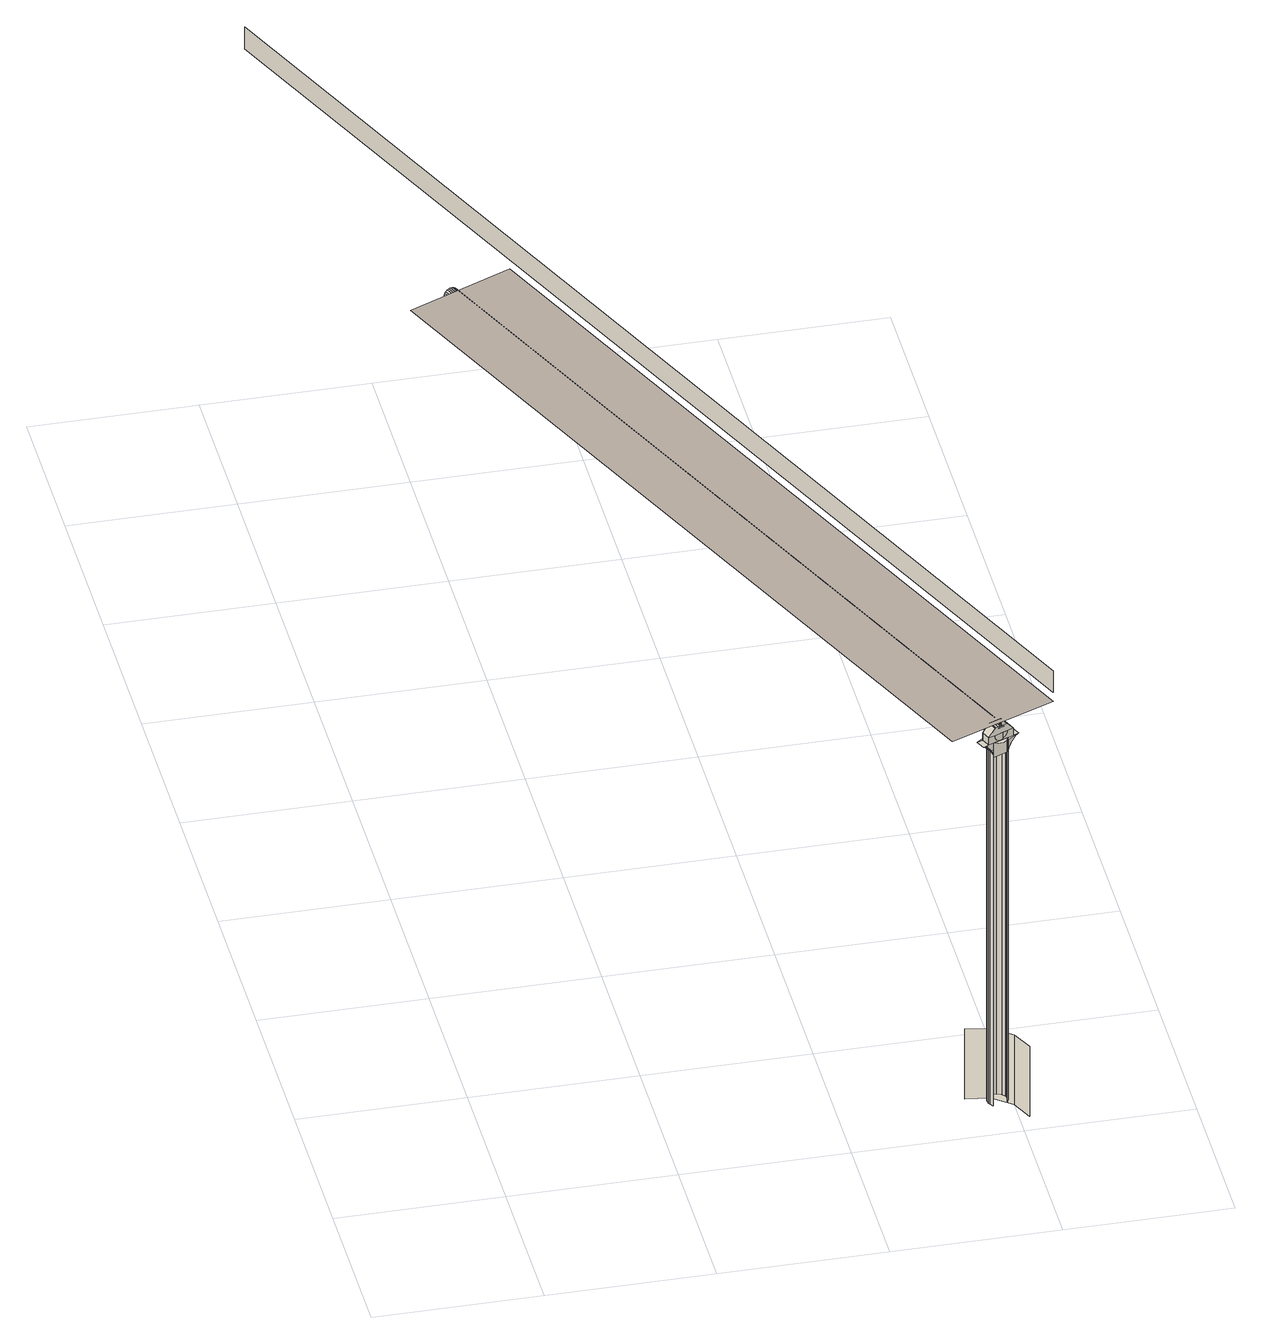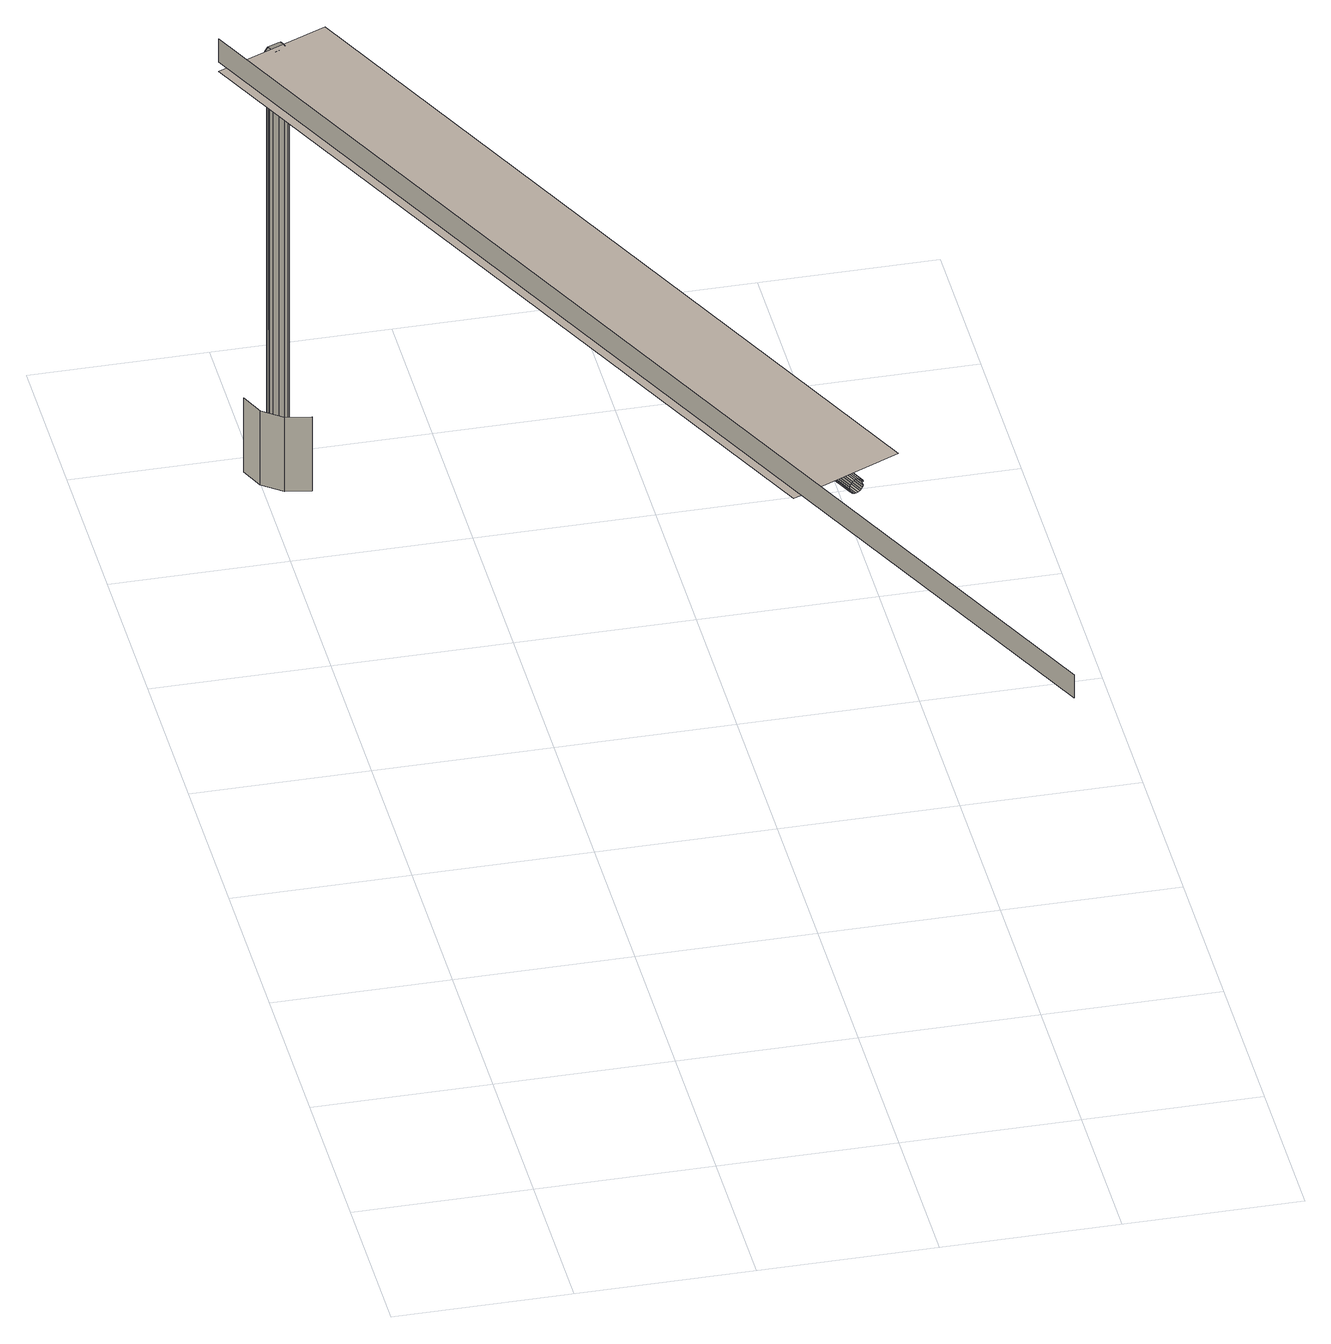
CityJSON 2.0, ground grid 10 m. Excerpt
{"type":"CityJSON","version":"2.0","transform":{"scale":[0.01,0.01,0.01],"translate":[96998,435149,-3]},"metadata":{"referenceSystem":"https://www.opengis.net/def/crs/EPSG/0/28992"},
"CityObjects":{
"bridge1":{"type":"Bridge","attributes":{"name":"Van Brienenoordbrug"},"children":["bridge1-1","bridge1-2","bridge1-3","bridge1-4","bridge1-5","bridge1-6","bridge1-7","bridge1-8","bridge1-9","bridge1-10","bridge1-11","bridge1-12","bridge1-13","bridge1-14","bridge1-15","bridge1-16","bridge1-17","bridge1-18","bridge1-19","bridge1-20","bridge1-21","bridge1-22","bridge1-23","bridge1-24","bridge1-25","bridge1-26","bridge1-27","bridge1-28","bridge1-29","bridge1-30","bridge1-31","bridge1-32","bridge1-33","bridge1-34","bridge1-35","bridge1-36","bridge1-37","bridge1-38","bridge1-39","bridge1-40","bridge1-41","bridge1-42","bridge1-43","bridge1-44","bridge1-45","bridge1-46","bridge1-47","bridge1-48","bridge1-49","bridge1-50","bridge1-51","bridge1-52","bridge1-53","bridge1-54","bridge1-55","bridge1-56","bridge1-57","bridge1-58","bridge1-59","bridge1-60","bridge1-61","bridge1-62","bridge1-63","bridge1-64","bridge1-65","bridge1-66","bridge1-67","bridge1-68","bridge1-69","bridge1-70","bridge1-71","bridge1-72","bridge1-73","bridge1-74","bridge1-75","bridge1-76","bridge1-77","bridge1-78","bridge1-79","bridge1-80","bridge1-81","bridge1-82","bridge1-83","bridge1-84","bridge1-85","bridge1-86","bridge1-87","bridge1-88","bridge1-89","bridge1-90","bridge1-91"],"geometry":[{"type":"MultiSurface","lod":"2","boundaries":[[[0,1,2,3,4]],[[5,6,7,8]],[[6,9,10,7]],[[9,11,12,10]]],"semantics":{"surfaces":[{"type":"OuterCeilingSurface"},{"type":"WallSurface"}],"values":[0,1,1,1]}}]},
"bridge1-1":{"type":"BridgeInstallation","parents":["bridge1"],"geometry":[{"type":"MultiSurface","lod":"2","boundaries":[[[13,14,15,16]]]}]},
"bridge1-2":{"type":"BridgeInstallation","parents":["bridge1"],"geometry":[{"type":"MultiSurface","lod":"2","boundaries":[[[16,15,17,18]]]}]},
"bridge1-3":{"type":"BridgeInstallation","parents":["bridge1"],"geometry":[{"type":"MultiSurface","lod":"2","boundaries":[[[19,20,14,13]]]}]},
"bridge1-4":{"type":"BridgeInstallation","parents":["bridge1"],"geometry":[{"type":"MultiSurface","lod":"2","boundaries":[[[18,17,21,22]]]}]},
"bridge1-5":{"type":"BridgeInstallation","parents":["bridge1"],"geometry":[{"type":"MultiSurface","lod":"2","boundaries":[[[23,24,20,19,25]]]}]},
"bridge1-6":{"type":"BridgeInstallation","parents":["bridge1"],"geometry":[{"type":"MultiSurface","lod":"2","boundaries":[[[22,21,26,27]]]}]},
"bridge1-7":{"type":"BridgeInstallation","parents":["bridge1"],"geometry":[{"type":"MultiSurface","lod":"2","boundaries":[[[28,29,24,23,25]]]}]},
"bridge1-8":{"type":"BridgeInstallation","parents":["bridge1"],"geometry":[{"type":"MultiSurface","lod":"2","boundaries":[[[27,26,30,31]]]}]},
"bridge1-9":{"type":"BridgeInstallation","parents":["bridge1"],"geometry":[{"type":"MultiSurface","lod":"2","boundaries":[[[32,33,29,28]]]}]},
"bridge1-10":{"type":"BridgeInstallation","parents":["bridge1"],"geometry":[{"type":"MultiSurface","lod":"2","boundaries":[[[31,30,34,35]]]}]},
"bridge1-11":{"type":"BridgeInstallation","parents":["bridge1"],"geometry":[{"type":"MultiSurface","lod":"2","boundaries":[[[36,37,33,32]]]}]},
"bridge1-12":{"type":"BridgeInstallation","parents":["bridge1"],"geometry":[{"type":"MultiSurface","lod":"2","boundaries":[[[35,34,38,39]]]}]},
"bridge1-13":{"type":"BridgeInstallation","parents":["bridge1"],"geometry":[{"type":"MultiSurface","lod":"2","boundaries":[[[40,41,37,36]]]}]},
"bridge1-14":{"type":"BridgeInstallation","parents":["bridge1"],"geometry":[{"type":"MultiSurface","lod":"2","boundaries":[[[39,38,42,43]]]}]},
"bridge1-15":{"type":"BridgeInstallation","parents":["bridge1"],"geometry":[{"type":"MultiSurface","lod":"2","boundaries":[[[44,45,41,40]]]}]},
"bridge1-16":{"type":"BridgeInstallation","parents":["bridge1"],"geometry":[{"type":"MultiSurface","lod":"2","boundaries":[[[43,42,46,47]]]}]},
"bridge1-17":{"type":"BridgeInstallation","parents":["bridge1"],"geometry":[{"type":"MultiSurface","lod":"2","boundaries":[[[48,49,45,44]]]}]},
"bridge1-18":{"type":"BridgeInstallation","parents":["bridge1"],"geometry":[{"type":"MultiSurface","lod":"2","boundaries":[[[47,46,50,51]]]}]},
"bridge1-19":{"type":"BridgeInstallation","parents":["bridge1"],"geometry":[{"type":"MultiSurface","lod":"2","boundaries":[[[52,53,49,48]]]}]},
"bridge1-20":{"type":"BridgeInstallation","parents":["bridge1"],"geometry":[{"type":"MultiSurface","lod":"2","boundaries":[[[51,50,54,55]]]}]},
"bridge1-21":{"type":"BridgeInstallation","parents":["bridge1"],"geometry":[{"type":"MultiSurface","lod":"2","boundaries":[[[55,54,56,57]]]}]},
"bridge1-22":{"type":"BridgeInstallation","parents":["bridge1"],"geometry":[{"type":"MultiSurface","lod":"2","boundaries":[[[58,59,53,52]]]}]},
"bridge1-23":{"type":"BridgeInstallation","parents":["bridge1"],"geometry":[{"type":"MultiSurface","lod":"2","boundaries":[[[60,61,59,58]]]}]},
"bridge1-24":{"type":"BridgeInstallation","parents":["bridge1"],"geometry":[{"type":"MultiSurface","lod":"2","boundaries":[[[57,56,61,60]]]}]},
"bridge1-25":{"type":"BridgeInstallation","parents":["bridge1"],"geometry":[{"type":"MultiSurface","lod":"2","boundaries":[[[62,63,64,65]]]}]},
"bridge1-26":{"type":"BridgeInstallation","parents":["bridge1"],"geometry":[{"type":"MultiSurface","lod":"2","boundaries":[[[66,67,68,69]]]}]},
"bridge1-27":{"type":"BridgeInstallation","parents":["bridge1"],"geometry":[{"type":"MultiSurface","lod":"2","boundaries":[[[70,71,72,73]]]}]},
"bridge1-28":{"type":"BridgeInstallation","parents":["bridge1"],"geometry":[{"type":"MultiSurface","lod":"2","boundaries":[[[74,66,69,75]]]}]},
"bridge1-29":{"type":"BridgeInstallation","parents":["bridge1"],"geometry":[{"type":"MultiSurface","lod":"2","boundaries":[[[72,76,77,78,79,80,81,82,83,84,75,69,68,71]]]}]},
"bridge1-30":{"type":"BridgeInstallation","parents":["bridge1"],"geometry":[{"type":"MultiSurface","lod":"2","boundaries":[[[85,74,75,84]]]}]},
"bridge1-31":{"type":"BridgeInstallation","parents":["bridge1"],"geometry":[{"type":"MultiSurface","lod":"2","boundaries":[[[86,87,72,73]]]}]},
"bridge1-32":{"type":"BridgeInstallation","parents":["bridge1"],"geometry":[{"type":"MultiSurface","lod":"2","boundaries":[[[88,85,84,83]]]}]},
"bridge1-33":{"type":"BridgeInstallation","parents":["bridge1"],"geometry":[{"type":"MultiSurface","lod":"2","boundaries":[[[71,89,90,76,72]]]}]},
"bridge1-34":{"type":"BridgeInstallation","parents":["bridge1"],"geometry":[{"type":"MultiSurface","lod":"2","boundaries":[[[91,88,83,82]]]}]},
"bridge1-35":{"type":"BridgeInstallation","parents":["bridge1"],"geometry":[{"type":"MultiSurface","lod":"2","boundaries":[[[92,91,82,81]]]}]},
"bridge1-36":{"type":"BridgeInstallation","parents":["bridge1"],"geometry":[{"type":"MultiSurface","lod":"2","boundaries":[[[93,92,81,80]]]}]},
"bridge1-37":{"type":"BridgeInstallation","parents":["bridge1"],"geometry":[{"type":"MultiSurface","lod":"2","boundaries":[[[86,94,95,87]]]}]},
"bridge1-38":{"type":"BridgeInstallation","parents":["bridge1"],"geometry":[{"type":"MultiSurface","lod":"2","boundaries":[[[96,97,98,99]]]}]},
"bridge1-39":{"type":"BridgeInstallation","parents":["bridge1"],"geometry":[{"type":"MultiSurface","lod":"2","boundaries":[[[78,100,101,79]]]}]},
"bridge1-40":{"type":"BridgeInstallation","parents":["bridge1"],"geometry":[{"type":"MultiSurface","lod":"2","boundaries":[[[79,101,98,97,102,103,93,80]]]}]},
"bridge1-41":{"type":"BridgeInstallation","parents":["bridge1"],"geometry":[{"type":"MultiSurface","lod":"2","boundaries":[[[99,98,101,100,77,76,90,104]]]}]},
"bridge1-42":{"type":"BridgeInstallation","parents":["bridge1"],"geometry":[{"type":"MultiSurface","lod":"2","boundaries":[[[101,102,97,98]]]}]},
"bridge1-43":{"type":"BridgeInstallation","parents":["bridge1"],"geometry":[{"type":"MultiSurface","lod":"2","boundaries":[[[78,77,100]]]}]},
"bridge1-44":{"type":"BridgeInstallation","parents":["bridge1"],"geometry":[{"type":"MultiSurface","lod":"2","boundaries":[[[105,106,107,102,97,96]]]}]},
"bridge1-45":{"type":"BridgeInstallation","parents":["bridge1"],"geometry":[{"type":"MultiSurface","lod":"2","boundaries":[[[100,107,102,101]]]}]},
"bridge1-46":{"type":"BridgeInstallation","parents":["bridge1"],"geometry":[{"type":"MultiSurface","lod":"2","boundaries":[[[103,102,107,108]]]}]},
"bridge1-47":{"type":"BridgeConstructiveElement","parents":["bridge1"],"geometry":[{"type":"MultiSurface","lod":"2","boundaries":[[[109,110,111]]]}]},
"bridge1-48":{"type":"BridgeInstallation","parents":["bridge1"],"geometry":[{"type":"MultiSurface","lod":"2","boundaries":[[[107,100,77,112,113,106]]]}]},
"bridge1-49":{"type":"BridgeInstallation","parents":["bridge1"],"geometry":[{"type":"MultiSurface","lod":"2","boundaries":[[[114,115,113,112]]]}]},
"bridge1-50":{"type":"BridgeInstallation","parents":["bridge1"],"geometry":[{"type":"MultiSurface","lod":"2","boundaries":[[[104,90,89,116]]]}]},
"bridge1-51":{"type":"BridgeInstallation","parents":["bridge1"],"geometry":[{"type":"MultiSurface","lod":"2","boundaries":[[[116,89,117,118]]]}]},
"bridge1-52":{"type":"BridgeInstallation","parents":["bridge1"],"geometry":[{"type":"MultiSurface","lod":"2","boundaries":[[[76,119,120,121,122,114,112,77]]]}]},
"bridge1-53":{"type":"BridgeInstallation","parents":["bridge1"],"geometry":[{"type":"MultiSurface","lod":"2","boundaries":[[[95,123,124,125,119,76,72,87],[34,30,26,21,17,15,14,20,24,29,33,37,41,45,49,53,59,61,56,54,50,46,42,38]]]}]},
"bridge1-54":{"type":"BridgeInstallation","parents":["bridge1"],"geometry":[{"type":"MultiSurface","lod":"2","boundaries":[[[90,76,119,126,127,117,89]]]}]},
"bridge1-55":{"type":"BridgeInstallation","parents":["bridge1"],"geometry":[{"type":"MultiSurface","lod":"2","boundaries":[[[128,129,130,131,132]]]}]},
"bridge1-56":{"type":"BridgeInstallation","parents":["bridge1"],"geometry":[{"type":"MultiSurface","lod":"2","boundaries":[[[115,133,131,130]]]}]},
"bridge1-57":{"type":"BridgeInstallation","parents":["bridge1"],"geometry":[{"type":"MultiSurface","lod":"2","boundaries":[[[134,135,136,137,138,139,140,141,142,143,144,145,146,147,148,149,86,73,130,131,150,151]]]}]},
"bridge1-58":{"type":"BridgeInstallation","parents":["bridge1"],"geometry":[{"type":"MultiSurface","lod":"2","boundaries":[[[86,149,135,134,151,152,153,94]]]}]},
"bridge1-59":{"type":"BridgeInstallation","parents":["bridge1"],"geometry":[{"type":"MultiSurface","lod":"2","boundaries":[[[134,136,135,149,154,155,156,157,158,159,160,161,162,163,164]]]}]},
"bridge1-60":{"type":"BridgeInstallation","parents":["bridge1"],"geometry":[{"type":"MultiSurface","lod":"2","boundaries":[[[118,117,127,165]]]}]},
"bridge1-61":{"type":"BridgeInstallation","parents":["bridge1"],"geometry":[{"type":"MultiSurface","lod":"2","boundaries":[[[166,153,152]]]}]},
"bridge1-62":{"type":"BridgeInstallation","parents":["bridge1"],"geometry":[{"type":"MultiSurface","lod":"2","boundaries":[[[165,127,126,167]]]}]},
"bridge1-63":{"type":"BridgeInstallation","parents":["bridge1"],"geometry":[{"type":"MultiSurface","lod":"2","boundaries":[[[168,169,170,133,131,132,171]]]}]},
"bridge1-64":{"type":"BridgeInstallation","parents":["bridge1"],"geometry":[{"type":"MultiSurface","lod":"2","boundaries":[[[121,170,133,122]]]}]},
"bridge1-65":{"type":"BridgeInstallation","parents":["bridge1"],"geometry":[{"type":"MultiSurface","lod":"2","boundaries":[[[172,173,120]]]}]},
"bridge1-66":{"type":"BridgeInstallation","parents":["bridge1"],"geometry":[{"type":"MultiSurface","lod":"2","boundaries":[[[173,174,169,170,121,120]]]}]},
"bridge1-67":{"type":"BridgeInstallation","parents":["bridge1"],"geometry":[{"type":"MultiSurface","lod":"2","boundaries":[[[126,119,120,173,175,176,177,167]]]}]},
"bridge1-68":{"type":"BridgeInstallation","parents":["bridge1"],"geometry":[{"type":"MultiSurface","lod":"2","boundaries":[[[178,175,173,172]]]}]},
"bridge1-69":{"type":"BridgeInstallation","parents":["bridge1"],"geometry":[{"type":"MultiSurface","lod":"2","boundaries":[[[175,179,174,173]]]}]},
"bridge1-70":{"type":"BridgeInstallation","parents":["bridge1"],"geometry":[{"type":"MultiSurface","lod":"2","boundaries":[[[180,133,170]]]}]},
"bridge1-71":{"type":"BridgeInstallation","parents":["bridge1"],"geometry":[{"type":"MultiSurface","lod":"2","boundaries":[[[180,170,169,174,181]]]}]},
"bridge1-72":{"type":"BridgeInstallation","parents":["bridge1"],"geometry":[{"type":"MultiSurface","lod":"2","boundaries":[[[179,175,176,182]]]}]},
"bridge1-73":{"type":"BridgeInstallation","parents":["bridge1"],"geometry":[{"type":"MultiSurface","lod":"2","boundaries":[[[183,182,179,174,169,168]]]}]},
"bridge1-74":{"type":"BridgeInstallation","parents":["bridge1"],"geometry":[{"type":"MultiSurface","lod":"2","boundaries":[[[177,176,182,183]]]}]},
"bridge1-75":{"type":"BridgeInstallation","parents":["bridge1"],"geometry":[{"type":"MultiSurface","lod":"2","boundaries":[[[181,174,179,184]]]}]},
"bridge1-76":{"type":"BridgeInstallation","parents":["bridge1"],"geometry":[{"type":"MultiSurface","lod":"2","boundaries":[[[184,179,182,176,175,178,185,186]]]}]},
"bridge1-77":{"type":"BridgeInstallation","parents":["bridge1"],"geometry":[{"type":"MultiSurface","lod":"2","boundaries":[[[152,151,124,123]]]}]},
"bridge1-78":{"type":"BridgeInstallation","parents":["bridge1"],"geometry":[{"type":"MultiSurface","lod":"2","boundaries":[[[187,186,185,188]]]}]},
"bridge1-79":{"type":"BridgeInstallation","parents":["bridge1"],"geometry":[{"type":"MultiSurface","lod":"2","boundaries":[[[189,128,132,131,150]]]}]},
"bridge1-80":{"type":"BridgeInstallation","parents":["bridge1"],"geometry":[{"type":"MultiSurface","lod":"2","boundaries":[[[125,119,126,127,190]]]}]},
"bridge1-81":{"type":"BridgeInstallation","parents":["bridge1"],"geometry":[{"type":"MultiSurface","lod":"2","boundaries":[[[191,187,188,192]]]}]},
"bridge1-82":{"type":"BridgeInstallation","parents":["bridge1"],"geometry":[{"type":"MultiSurface","lod":"2","boundaries":[[[193,191,192,194]]]}]},
"bridge1-83":{"type":"BridgeInstallation","parents":["bridge1"],"geometry":[{"type":"MultiSurface","lod":"2","boundaries":[[[195,193,194,196]]]}]},
"bridge1-84":{"type":"BridgeInstallation","parents":["bridge1"],"geometry":[{"type":"MultiSurface","lod":"2","boundaries":[[[172,120,119,125,190,197,198,199,196,194,192,188,185,178]]]}]},
"bridge1-85":{"type":"BridgeInstallation","parents":["bridge1"],"geometry":[{"type":"MultiSurface","lod":"2","boundaries":[[[151,150,125,124]]]}]},
"bridge1-86":{"type":"BridgeInstallation","parents":["bridge1"],"geometry":[{"type":"MultiSurface","lod":"2","boundaries":[[[150,131,133,180,181,184,186,187,191,193,195,200,201,202,189]]]}]},
"bridge1-87":{"type":"BridgeInstallation","parents":["bridge1"],"geometry":[{"type":"MultiSurface","lod":"2","boundaries":[[[200,195,196,199]]]}]},
"bridge1-88":{"type":"BridgeInstallation","parents":["bridge1"],"geometry":[{"type":"MultiSurface","lod":"2","boundaries":[[[201,200,199,198]]]}]},
"bridge1-89":{"type":"BridgeInstallation","parents":["bridge1"],"geometry":[{"type":"MultiSurface","lod":"2","boundaries":[[[190,189,150,125]]]}]},
"bridge1-90":{"type":"BridgeInstallation","parents":["bridge1"],"geometry":[{"type":"MultiSurface","lod":"2","boundaries":[[[202,201,198,197]]]}]},
"bridge1-91":{"type":"BridgeInstallation","parents":["bridge1"],"geometry":[{"type":"MultiSurface","lod":"2","boundaries":[[[189,202,197,190]]]}]}
},
"vertices":[
[2585,5,2835],[489,4685,2932],[1125,4970,2928],[3229,274,2830],[2586,2,2835],[2741,380,575],[2886,354,575],[2886,354,93],[2741,380,93],[3001,263,575],[3001,263,93],[3060,129,575],[3060,129,93],
[716,4844,2869],[2823,136,2772],[2822,135,2784],[723,4825,2880],
[2823,136,2795],[716,4844,2893],
[720,4845,2858],[2828,138,2761],
[2828,138,2806],[720,4845,2904],
[2834,142,2751],[2834,141,2751],[727,4848,2848],
[2834,141,2816],[727,4848,2913],
[735,4852,2841],[2843,144,2744],
[2843,144,2823],[735,4852,2920],
[746,4856,2836],[2853,149,2739],
[2853,149,2828],[746,4856,2925],
[757,4861,2835],[2864,153,2738],
[2864,153,2829],[757,4861,2926],
[768,4866,2836],[2875,158,2739],
[2875,158,2828],[768,4866,2925],
[778,4870,2841],[2885,162,2744],
[2885,162,2823],[778,4870,2920],
[786,4874,2848],[2894,166,2751],
[2894,166,2816],[786,4874,2913],
[793,4877,2858],[2901,169,2761],
[2901,169,2806],[793,4877,2904],
[2905,171,2795],[797,4878,2893],
[797,4878,2869],[2905,171,2772],
[799,4879,2881],[2906,171,2784],
[98,7263,3186],[3229,274,3041],[3229,274,2891],[98,7263,3036],
[2792,57,2724],[2784,53,2730],[2760,109,2730],[2768,113,2724],
[2776,50,2735],[2752,106,2735],[2786,120,2735],[2809,64,2735],
[2800,60,2718],[2776,116,2718],
[2814,132,2735],[2814,132,2657],[2813,132,2658],[2810,131,2668],[2806,129,2677],[2801,127,2686],[2796,125,2695],[2790,122,2703],[2783,119,2711],
[2807,63,2711],
[2809,64,2784],[2786,120,2784],
[2814,66,2703],
[2825,165,2735],[2813,136,2735],
[2820,68,2695],
[2825,71,2686],
[2830,73,2677],
[2849,81,2832],[2825,137,2832],
[2822,98,236],[2822,99,2671],[2818,104,2675],[2817,104,236],
[2814,132,2658],[2815,118,2668],
[2826,94,2668],[2834,74,2668],
[2813,136,236],
[2837,79,236],[2837,79,2654],[2834,83,2658],
[2837,76,2658],
[2825,106,2657],[2826,106,2657],[2826,105,2657],
[2816,133,2648],[2839,79,2648],
[2818,134,2637],[2842,78,2637],
[2825,165,236],
[2850,184,2735],[2850,184,236],
[2913,174,2735],[2913,174,2656],[2910,173,2648],[2908,172,2637],
[2903,170,2832],[2942,187,2784],[2942,187,2735],
[2910,177,2735],[2881,189,2735],
[2898,72,2735],[2866,68,2735],[2842,78,2735],[2932,116,2735],[2922,92,2735],
[2932,116,2637],
[2930,115,2784],[2888,97,2784],[2930,115,2782],[2929,114,2772],[2924,113,2761],[2918,110,2751],[2909,106,2744],[2899,102,2739],[2888,97,2738],[2877,93,2739],[2867,88,2744],[2858,85,2751],[2851,82,2761],[2847,80,2772],[2846,80,2777],[2846,79,2784],[2966,130,2735],[2966,130,2784],
[2927,114,2832],[2857,84,2832],
[2847,80,2795],[2852,81,2806],[2858,84,2816],[2867,87,2823],[2877,92,2828],[2888,96,2829],[2899,101,2828],[2909,105,2823],[2918,109,2816],[2924,112,2806],[2929,114,2795],
[2881,189,236],
[2888,97,2832],
[2910,177,236],
[2934,121,236],[2934,121,2653],[2933,119,2648],[2922,91,236],
[2913,174,2658],[2914,172,2658],
[2933,126,2658],
[2923,161,2668],[2925,158,2670],[2925,158,236],
[2916,176,2668],
[2931,141,2668],
[2934,117,2648],
[2937,118,2658],
[2930,152,2674],
[2930,152,236],
[2940,120,2668],
[2921,177,2677],[2945,121,2677],
[2949,123,2686],[2926,179,2686],
[3000,145,2735],
[2976,201,2735],
[2955,126,2695],[2931,182,2695],
[2961,128,2703],[2937,184,2703],
[2968,131,2711],[2944,187,2711],
[2968,197,2730],[2959,194,2724],[2951,190,2718],
[2975,134,2718],[2983,138,2724],[2991,141,2730]
]}
